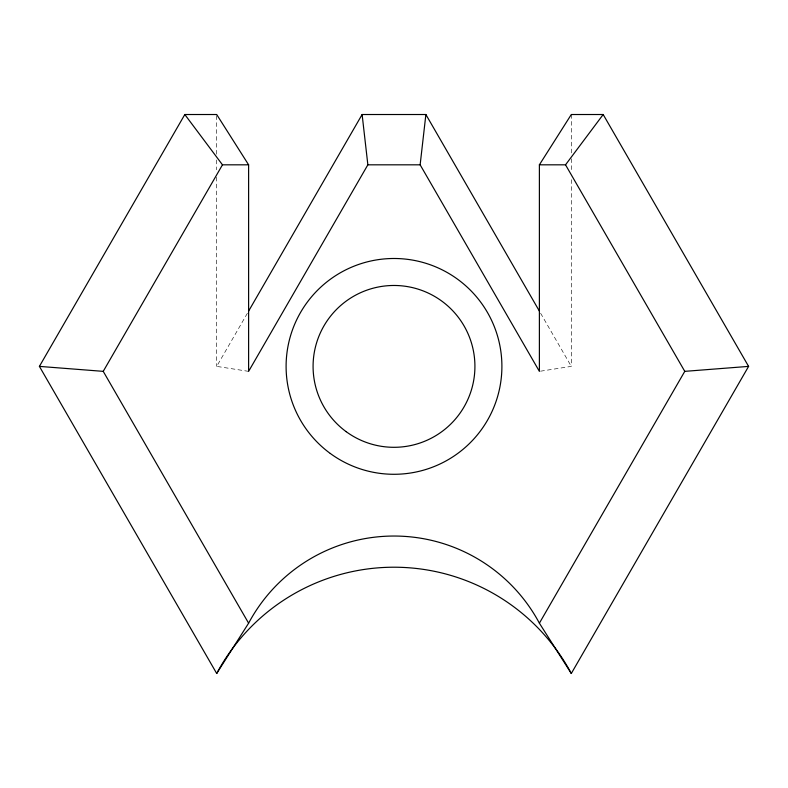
<?xml version="1.0" encoding="UTF-8"?>
<svg xmlns="http://www.w3.org/2000/svg" width="788" height="788" viewBox="0 0 788 788"><rect width="100%" height="100%" fill="white"/><g stroke="black" fill="none" stroke-linecap="round" stroke-linejoin="round"><path stroke-width="0.59" stroke-dasharray="3.94 2.96" d="M248.614 371.355L216.7 366.39L247.383 313.25M540.568 371.178L571.3 366.39L571.3 179.634M540.617 313.25L571.3 366.39M571.3 114.516L571.3 153.837M571.3 158.752L571.3 172.267M216.7 115.747L216.7 155.059M216.7 159.974L216.7 169.804M216.7 177.182L216.7 366.39"/><path stroke-width="1.18" d="M362.116 114.516L367.858 164.82L248.614 371.355L248.614 164.82L216.7 114.516L184.816 114.516L39.4 366.39L216.7 673.484A201.038 201.038 0 0 1 571.3 673.484L748.6 366.39L603.184 114.516L571.3 114.516L539.386 164.82L539.386 371.355L420.142 164.82L425.884 114.516L362.116 114.516L248.604 311.122M571.3 673.484L539.386 623.18A164.85 164.85 0 0 0 248.614 623.18L103.228 371.355L222.472 164.82L248.614 164.82M539.386 623.18L684.772 371.355L748.6 366.39M216.7 673.484L248.614 623.18M539.386 164.82L565.528 164.82L603.184 114.516M367.858 164.82L420.142 164.82M39.4 366.39L103.228 371.355M184.816 114.516L222.472 164.82M565.528 164.82L684.772 371.355M425.884 114.516L539.396 311.122M346.198 431.686A80.928 80.928 0 0 0 474.445 375.137A80.928 80.928 0 0 0 361.347 292.348A80.928 80.928 0 0 0 346.198 431.686M330.271 453.455A107.897 107.897 0 0 0 501.266 378.053A107.897 107.897 0 0 0 350.463 267.664A107.897 107.897 0 0 0 330.271 453.455"/></g></svg>
